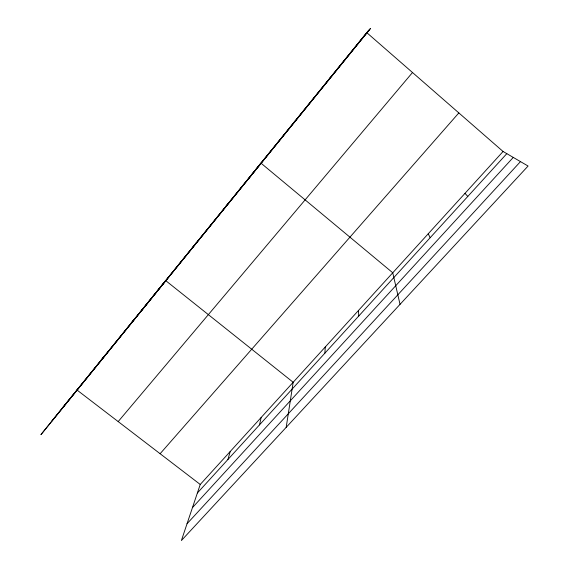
<?xml version="1.0" encoding="UTF-8"?>
<svg xmlns="http://www.w3.org/2000/svg" width="569" height="569" viewBox="0 0 569 569"><rect width="100%" height="100%" fill="white"/><g stroke="black" fill="none" stroke-linecap="round" stroke-linejoin="round"><path stroke-width="0.85" d="M324.885 353.164L325.276 346.983M286.186 427.34L293.177 382.276L165.622 280.56L140.223 312.274M259.478 424.901L261.178 417.461M227.913 459.51L230.217 451.509M503.074 151.482L200.238 484.468L181.39 540.55L528.082 166.034L503.074 151.482L366.756 32.632L370.519 28.45L40.918 434.666L366.756 32.632M329.885 78.145L330.198 77.697M293.817 122.605L294.941 121.154M248.418 178.929L260.915 163.097L392.752 272.786L400.028 304.365M225.488 206.832L228.062 203.595M193.083 246.768L196.312 242.728M130.628 323.754L135.045 318.249M100.528 360.86L105.485 354.693M62.064 408.378L368.285 30.932M51.715 421.238L369.373 29.723M118.181 421.586L412.504 72.519M160.117 453.721L458.842 112.918M197.372 493.003L506.808 153.658M192.457 507.619L513.266 157.414M187.037 523.75L520.471 161.61M76.886 389.943L200.238 484.468M465.001 193.346L467.796 196.447M428.251 233.759L430.164 237.714M358.449 310.51L358.776 316.001"/></g></svg>
